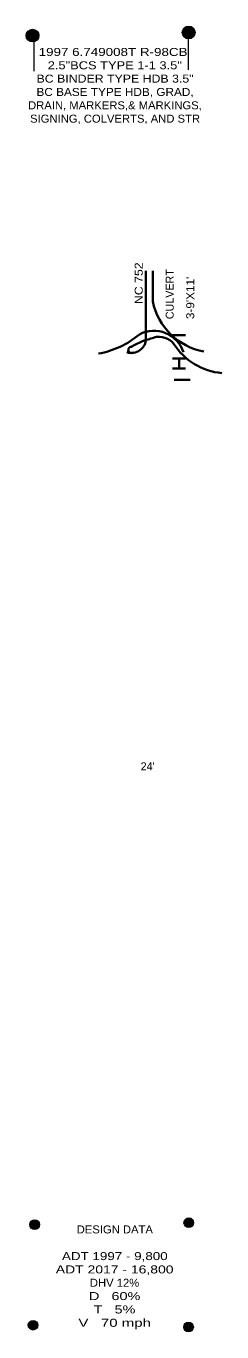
# Model space of a CAD drawing. Extents: x 3.71 to 4.44, y -6.17 to -1.28.
import ezdxf
from ezdxf.enums import TextEntityAlignment as Align

# ---------------------------------------------------------------- set-up
doc = ezdxf.new("R2010")
doc.units = 0
doc.header["$LTSCALE"] = 0.012
doc.layers.add('1', color=7, linetype='Continuous', lineweight=35)

msp = doc.modelspace()

# ---------------------------------------------------------------- hatches: boundary and pattern name
at = {"layer": '1'}
for points in [[(3.75723, -1.31456, 1), (3.70952, -1.31456, 1)], [(4.34185, -1.303, 1), (4.29415, -1.303, 1)], [(3.75972, -5.77201, 1), (3.72349, -5.77201, 1)], [(4.33672, -5.76501, 1), (4.3005, -5.76501, 1)], [(3.75372, -6.14901, 1), (3.71749, -6.14901, 1)], [(4.33572, -6.15601, 1), (4.29949, -6.15601, 1)]]:
    msp.add_hatch(color=256, dxfattribs=at).paths.add_polyline_path(points)

# ---------------------------------------------------------------- linework, layer by layer
at = {"layer": '1', "lineweight": 13}
for p, q in [((3.74, -1.448), (3.74, -1.292)), ((4.318, -1.443), (4.318, -1.292))]:
    msp.add_line(p, q, dxfattribs=at)
at = {"layer": '1'}
for p, q in [((4.158, -2.45), (4.158, -2.197)), ((4.184, -2.311), (4.184, -2.197)), ((4.258, -2.438), (4.306, -2.438)), ((4.258, -2.525), (4.306, -2.525)), ((4.283, -2.525), (4.283, -2.563)), ((4.258, -2.563), (4.306, -2.563)), ((4.264, -2.605), (4.324, -2.605))]:
    msp.add_line(p, q, dxfattribs=at)
at = {"layer": '1', "lineweight": 13}
for centre, radius in [((3.73337, -1.31456), 0.02385), ((4.318, -1.303), 0.02385), ((3.7416, -5.77201), 0.01811), ((4.31861, -5.76501), 0.01811), ((3.7356, -6.14901), 0.01811), ((4.3176, -6.15601), 0.01811)]:
    msp.add_circle(centre, radius, dxfattribs=at)
at = {"layer": '1'}
for centre, radius, start, end in [((4.417, -2.265), 0.2375, 191.16799, 259.90249), ((3.921, -2.181), 0.3313, 280.25844, 309.98262), ((4.188, -2.538), 0.11669, 17.96914, 117.80146), ((4.207, -2.514), 0.07046, 37.36492, 106.05999), ((4.10347, -2.44979), 0.05471, 251.89624, 0), ((4.104, -2.493), 0.01204, 85.23636, 305.53768), ((4.24, -2.703), 0.26025, 101.52582, 121.30412), ((4.464, -2.342), 0.23883, 212.69198, 264.80557), ((4.207, -2.514), 0.07046, 353.4802, 353.64603)]:
    msp.add_arc(centre, radius, start, end, dxfattribs=at)

# ---------------------------------------------------------------- texts
for s, width, p in [('1997 6.749008T R-98CB ', 1.25, (4.042, -1.391)), ('2.5"BCS TYPE 1-1 3.5"', 1.2, (4.0415, -1.441)), ('BC BINDER TYPE HDB 3.5"', 1.15, (4.0425, -1.491)), ('BC BASE TYPE HDB, GRAD,', 1.1, (4.0425, -1.541)), ('DRAIN, MARKERS,& MARKINGS,', 1.05, (4.042, -1.591)), ('SIGNING, COLVERTS, AND STR', 1.05, (4.0425, -1.641)), ('DESIGN DATA', 1.05, (4.0415, -5.805)), ('ADT 1997 - 9,800', 1.25, (4.0415, -5.905)), ('ADT 2017 - 16,800', 1.3, (4.041, -5.955)), ('DHV 12%', 1.05, (4.0405, -6.005)), ('D   60%', 1.35, (4.041, -6.055)), ('T   5%', 1.35, (4.0405, -6.105)), ('V   70 mph', 1.4, (4.041, -6.155))]:
    msp.add_text(s, height=0.03, dxfattribs=dict(at, width=width)).set_placement(p, align=Align.CENTER)
for s, width, p in [('NC 752', 1.15, (4.146, -2.243)), ("3-9'X11'", 1.1, (4.339, -2.298))]:
    msp.add_text(s, height=0.03, rotation=90, dxfattribs=dict(at, width=width)).set_placement(p, align=Align.CENTER)
msp.add_text('CULVERT', height=0.03, rotation=90, dxfattribs=at).set_placement((4.262, -2.284), align=Align.CENTER)
msp.add_text("24'", height=0.03, dxfattribs=at).set_placement((4.1645, -4.069), align=Align.CENTER)

doc.saveas('drawing.dxf')
